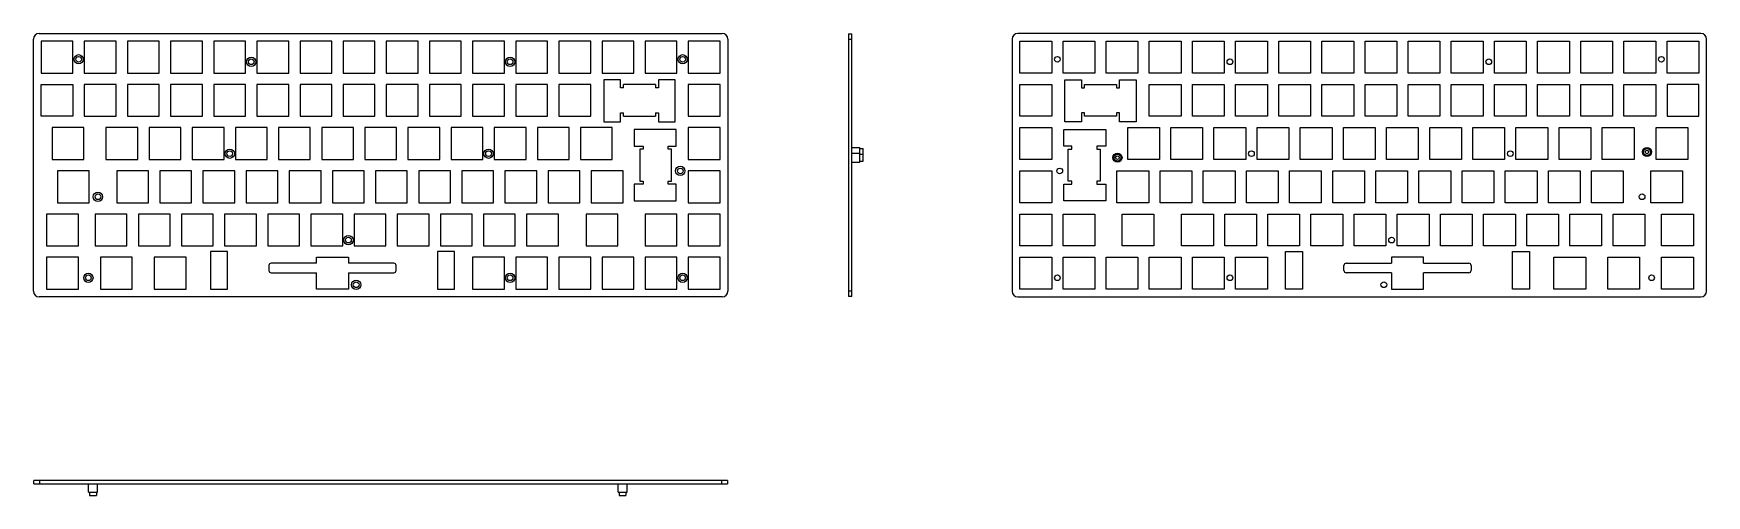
# Model space of a CAD drawing. Header units: millimetres. Extents: x 396 to 1133, y -951 to -748.
import ezdxf

# ---------------------------------------------------------------- set-up
doc = ezdxf.new("R2010")
doc.units = ezdxf.units.MM
doc.header["$LTSCALE"] = 46.255
doc.layers.get('0').update_dxf_attribs({"linetype": 'CONTINUOUS'})

msp = doc.modelspace()

# ---------------------------------------------------------------- linework, layer by layer
at = {"color": 7, "linetype": 'Continuous'}
for p, q in [((396.2, -860.95), (396.2, -750.15)), ((398.7, -747.65), (699.5, -747.65)), ((399.6, -751.05), (399.6, -765.05)), ((413.6, -751.05), (399.6, -751.05)), ((413.6, -765.05), (413.6, -751.05)), ((418.6, -751.05), (418.6, -765.05)), ((432.6, -751.05), (418.6, -751.05)), ((432.6, -765.05), (432.6, -751.05)), ((437.6, -751.05), (437.6, -765.05)), ((451.6, -751.05), (437.6, -751.05)), ((451.6, -765.05), (451.6, -751.05)), ((456.6, -751.05), (456.6, -765.05)), ((470.6, -751.05), (456.6, -751.05)), ((470.6, -765.05), (470.6, -751.05)), ((475.6, -751.05), (475.6, -765.05)), ((489.6, -751.05), (475.6, -751.05)), ((489.6, -765.05), (489.6, -751.05)), ((494.6, -751.05), (494.6, -765.05)), ((508.6, -751.05), (494.6, -751.05)), ((508.6, -765.05), (508.6, -751.05)), ((513.6, -751.05), (513.6, -765.05)), ((527.6, -751.05), (513.6, -751.05)), ((527.6, -765.05), (527.6, -751.05)), ((532.6, -751.05), (532.6, -765.05)), ((546.6, -751.05), (532.6, -751.05)), ((546.6, -765.05), (546.6, -751.05)), ((551.6, -751.05), (551.6, -765.05)), ((565.6, -751.05), (551.6, -751.05)), ((565.6, -765.05), (565.6, -751.05)), ((570.6, -751.05), (570.6, -765.05)), ((584.6, -751.05), (570.6, -751.05)), ((584.6, -765.05), (584.6, -751.05)), ((589.6, -751.05), (589.6, -765.05)), ((603.6, -751.05), (589.6, -751.05)), ((603.6, -765.05), (603.6, -751.05)), ((622.6, -751.05), (608.6, -751.05)), ((608.6, -751.05), (608.6, -765.05)), ((622.6, -765.05), (622.6, -751.05)), ((641.6, -751.05), (627.6, -751.05)), ((627.6, -751.05), (627.6, -765.05)), ((641.6, -765.05), (641.6, -751.05)), ((660.6, -751.05), (646.6, -751.05)), ((646.6, -751.05), (646.6, -765.05)), ((660.6, -765.05), (660.6, -751.05)), ((679.6, -751.05), (665.6, -751.05)), ((665.6, -751.05), (665.6, -765.05)), ((679.6, -765.05), (679.6, -751.05)), ((698.6, -751.05), (684.6, -751.05)), ((684.6, -751.05), (684.6, -765.05)), ((698.6, -765.05), (698.6, -751.05)), ((702, -750.15), (702, -860.95)), ((755.07, -747.85), (755.07, -863.25)), ((755.07, -747.85), (756.57, -747.85)), ((756.57, -863.25), (756.57, -747.85)), ((827.22, -750.15), (827.22, -860.95)), ((1130.52, -747.65), (829.72, -747.65)), ((830.62, -765.05), (830.62, -751.05)), ((830.62, -751.05), (844.62, -751.05)), ((844.62, -751.05), (844.62, -765.05)), ((849.62, -765.05), (849.62, -751.05)), ((849.62, -751.05), (863.62, -751.05)), ((863.62, -751.05), (863.62, -765.05)), ((868.62, -765.05), (868.62, -751.05)), ((868.62, -751.05), (882.62, -751.05)), ((882.62, -751.05), (882.62, -765.05)), ((887.62, -765.05), (887.62, -751.05)), ((887.62, -751.05), (901.62, -751.05)), ((901.62, -751.05), (901.62, -765.05)), ((906.62, -765.05), (906.62, -751.05)), ((906.62, -751.05), (920.62, -751.05)), ((920.62, -751.05), (920.62, -765.05)), ((925.62, -765.05), (925.62, -751.05)), ((925.62, -751.05), (939.62, -751.05)), ((939.62, -751.05), (939.62, -765.05)), ((944.62, -765.05), (944.62, -751.05)), ((944.62, -751.05), (958.62, -751.05)), ((958.62, -751.05), (958.62, -765.05)), ((963.62, -765.05), (963.62, -751.05)), ((963.62, -751.05), (977.62, -751.05)), ((977.62, -751.05), (977.62, -765.05)), ((982.62, -765.05), (982.62, -751.05)), ((982.62, -751.05), (996.62, -751.05)), ((996.62, -751.05), (996.62, -765.05)), ((1001.62, -765.05), (1001.62, -751.05)), ((1001.62, -751.05), (1015.62, -751.05)), ((1015.62, -751.05), (1015.62, -765.05)), ((1020.62, -765.05), (1020.62, -751.05)), ((1020.62, -751.05), (1034.62, -751.05)), ((1034.62, -751.05), (1034.62, -765.05)), ((1039.62, -751.05), (1053.62, -751.05)), ((1039.62, -765.05), (1039.62, -751.05)), ((1053.62, -751.05), (1053.62, -765.05)), ((1058.62, -751.05), (1072.62, -751.05)), ((1058.62, -765.05), (1058.62, -751.05)), ((1072.62, -751.05), (1072.62, -765.05)), ((1077.62, -751.05), (1091.62, -751.05)), ((1077.62, -765.05), (1077.62, -751.05)), ((1091.62, -751.05), (1091.62, -765.05)), ((1096.62, -751.05), (1110.62, -751.05)), ((1096.62, -765.05), (1096.62, -751.05)), ((1110.62, -751.05), (1110.62, -765.05)), ((1115.62, -751.05), (1129.62, -751.05)), ((1115.62, -765.05), (1115.62, -751.05)), ((1129.62, -751.05), (1129.62, -765.05)), ((1133.02, -860.95), (1133.02, -750.15)), ((399.6, -765.05), (413.6, -765.05)), ((418.6, -765.05), (432.6, -765.05)), ((437.6, -765.05), (451.6, -765.05)), ((456.6, -765.05), (470.6, -765.05)), ((475.6, -765.05), (489.6, -765.05)), ((494.6, -765.05), (508.6, -765.05)), ((513.6, -765.05), (527.6, -765.05)), ((532.6, -765.05), (546.6, -765.05)), ((551.6, -765.05), (565.6, -765.05)), ((570.6, -765.05), (584.6, -765.05)), ((589.6, -765.05), (603.6, -765.05)), ((608.6, -765.05), (622.6, -765.05)), ((627.6, -765.05), (641.6, -765.05)), ((646.6, -765.05), (660.6, -765.05)), ((665.6, -765.05), (679.6, -765.05)), ((684.6, -765.05), (698.6, -765.05)), ((844.62, -765.05), (830.62, -765.05)), ((863.62, -765.05), (849.62, -765.05)), ((882.62, -765.05), (868.62, -765.05)), ((901.62, -765.05), (887.62, -765.05)), ((920.62, -765.05), (906.62, -765.05)), ((939.62, -765.05), (925.62, -765.05)), ((958.62, -765.05), (944.62, -765.05)), ((977.62, -765.05), (963.62, -765.05)), ((996.62, -765.05), (982.62, -765.05)), ((1015.62, -765.05), (1001.62, -765.05)), ((1034.62, -765.05), (1020.62, -765.05)), ((1053.62, -765.05), (1039.62, -765.05)), ((1072.62, -765.05), (1058.62, -765.05)), ((1091.62, -765.05), (1077.62, -765.05)), ((1110.62, -765.05), (1096.62, -765.05)), ((1129.62, -765.05), (1115.62, -765.05)), ((399.6, -784.05), (399.6, -770.05)), ((399.6, -770.05), (413.6, -770.05)), ((413.6, -770.05), (413.6, -784.05)), ((418.6, -770.05), (418.6, -784.05)), ((432.6, -770.05), (418.6, -770.05)), ((432.6, -784.05), (432.6, -770.05)), ((437.6, -770.05), (437.6, -784.05)), ((451.6, -770.05), (437.6, -770.05)), ((451.6, -784.05), (451.6, -770.05)), ((456.6, -770.05), (456.6, -784.05)), ((470.6, -770.05), (456.6, -770.05)), ((470.6, -784.05), (470.6, -770.05)), ((475.6, -770.05), (475.6, -784.05)), ((489.6, -770.05), (475.6, -770.05)), ((489.6, -784.05), (489.6, -770.05)), ((494.6, -770.05), (494.6, -784.05)), ((508.6, -770.05), (494.6, -770.05)), ((508.6, -784.05), (508.6, -770.05)), ((513.6, -770.05), (513.6, -784.05)), ((527.6, -770.05), (513.6, -770.05)), ((527.6, -784.05), (527.6, -770.05)), ((532.6, -770.05), (532.6, -784.05)), ((546.6, -770.05), (532.6, -770.05)), ((546.6, -784.05), (546.6, -770.05)), ((551.6, -770.05), (551.6, -784.05)), ((565.6, -770.05), (551.6, -770.05)), ((565.6, -784.05), (565.6, -770.05)), ((570.6, -770.05), (570.6, -784.05)), ((584.6, -770.05), (570.6, -770.05)), ((584.6, -784.05), (584.6, -770.05)), ((589.6, -770.05), (589.6, -784.05)), ((603.6, -770.05), (589.6, -770.05)), ((603.6, -784.05), (603.6, -770.05)), ((622.6, -770.05), (608.6, -770.05)), ((608.6, -770.05), (608.6, -784.05)), ((622.6, -784.05), (622.6, -770.05)), ((641.6, -770.05), (627.6, -770.05)), ((627.6, -770.05), (627.6, -784.05)), ((641.6, -784.05), (641.6, -770.05)), ((654.8, -768.05), (647.4, -768.05)), ((647.4, -768.05), (647.4, -786.55)), ((654.8, -771.55), (654.8, -768.05)), ((656.1, -771.55), (654.8, -771.55)), ((670.1, -770.05), (656.1, -770.05)), ((656.1, -771.55), (656.1, -770.05)), ((670.1, -770.05), (670.1, -771.55)), ((671.4, -771.55), (670.1, -771.55)), ((678.8, -768.05), (671.4, -768.05)), ((671.4, -768.05), (671.4, -771.55)), ((678.8, -786.55), (678.8, -768.05)), ((698.6, -770.05), (684.6, -770.05)), ((684.6, -770.05), (684.6, -784.05)), ((698.6, -784.05), (698.6, -770.05)), ((830.62, -784.05), (830.62, -770.05)), ((830.62, -770.05), (844.62, -770.05)), ((844.62, -770.05), (844.62, -784.05)), ((850.42, -786.55), (850.42, -768.05)), ((850.42, -768.05), (857.82, -768.05)), ((857.82, -768.05), (857.82, -771.55)), ((857.82, -771.55), (859.12, -771.55)), ((859.12, -771.55), (859.12, -770.05)), ((859.12, -770.05), (873.12, -770.05)), ((873.12, -770.05), (873.12, -771.55)), ((873.12, -771.55), (874.42, -771.55)), ((874.42, -771.55), (874.42, -768.05)), ((874.42, -768.05), (881.82, -768.05)), ((881.82, -768.05), (881.82, -786.55)), ((887.62, -784.05), (887.62, -770.05)), ((887.62, -770.05), (901.62, -770.05)), ((901.62, -770.05), (901.62, -784.05)), ((906.62, -784.05), (906.62, -770.05)), ((906.62, -770.05), (920.62, -770.05)), ((920.62, -770.05), (920.62, -784.05)), ((925.62, -784.05), (925.62, -770.05)), ((925.62, -770.05), (939.62, -770.05)), ((939.62, -770.05), (939.62, -784.05)), ((944.62, -784.05), (944.62, -770.05)), ((944.62, -770.05), (958.62, -770.05)), ((958.62, -770.05), (958.62, -784.05)), ((963.62, -784.05), (963.62, -770.05)), ((963.62, -770.05), (977.62, -770.05)), ((977.62, -770.05), (977.62, -784.05)), ((982.62, -784.05), (982.62, -770.05)), ((982.62, -770.05), (996.62, -770.05)), ((996.62, -770.05), (996.62, -784.05)), ((1001.62, -784.05), (1001.62, -770.05)), ((1001.62, -770.05), (1015.62, -770.05)), ((1015.62, -770.05), (1015.62, -784.05)), ((1020.62, -784.05), (1020.62, -770.05)), ((1020.62, -770.05), (1034.62, -770.05)), ((1034.62, -770.05), (1034.62, -784.05)), ((1039.62, -770.05), (1053.62, -770.05)), ((1039.62, -784.05), (1039.62, -770.05)), ((1053.62, -770.05), (1053.62, -784.05)), ((1058.62, -770.05), (1072.62, -770.05)), ((1058.62, -784.05), (1058.62, -770.05)), ((1072.62, -770.05), (1072.62, -784.05)), ((1077.62, -770.05), (1091.62, -770.05)), ((1077.62, -784.05), (1077.62, -770.05)), ((1091.62, -770.05), (1091.62, -784.05)), ((1096.62, -770.05), (1110.62, -770.05)), ((1096.62, -784.05), (1096.62, -770.05)), ((1110.62, -770.05), (1110.62, -784.05)), ((1129.62, -770.05), (1115.62, -770.05)), ((1115.62, -770.05), (1115.62, -784.05)), ((1129.62, -784.05), (1129.62, -770.05)), ((413.6, -784.05), (399.6, -784.05)), ((418.6, -784.05), (432.6, -784.05)), ((437.6, -784.05), (451.6, -784.05)), ((456.6, -784.05), (470.6, -784.05)), ((475.6, -784.05), (489.6, -784.05)), ((494.6, -784.05), (508.6, -784.05)), ((513.6, -784.05), (527.6, -784.05)), ((532.6, -784.05), (546.6, -784.05)), ((551.6, -784.05), (565.6, -784.05)), ((570.6, -784.05), (584.6, -784.05)), ((589.6, -784.05), (603.6, -784.05)), ((608.6, -784.05), (622.6, -784.05)), ((627.6, -784.05), (641.6, -784.05)), ((647.4, -786.55), (654.8, -786.55)), ((654.8, -782.55), (656.1, -782.55)), ((654.8, -786.55), (654.8, -782.55)), ((656.1, -784.05), (656.1, -782.55)), ((656.1, -784.05), (670.1, -784.05)), ((670.1, -782.55), (671.4, -782.55)), ((670.1, -782.55), (670.1, -784.05)), ((671.4, -782.55), (671.4, -786.55)), ((671.4, -786.55), (678.8, -786.55)), ((684.6, -784.05), (698.6, -784.05)), ((844.62, -784.05), (830.62, -784.05)), ((857.82, -786.55), (850.42, -786.55)), ((857.82, -782.55), (857.82, -786.55)), ((859.12, -782.55), (857.82, -782.55)), ((859.12, -784.05), (859.12, -782.55)), ((873.12, -784.05), (859.12, -784.05)), ((873.12, -782.55), (873.12, -784.05)), ((874.42, -782.55), (873.12, -782.55)), ((874.42, -786.55), (874.42, -782.55)), ((881.82, -786.55), (874.42, -786.55)), ((901.62, -784.05), (887.62, -784.05)), ((920.62, -784.05), (906.62, -784.05)), ((939.62, -784.05), (925.62, -784.05)), ((958.62, -784.05), (944.62, -784.05)), ((977.62, -784.05), (963.62, -784.05)), ((996.62, -784.05), (982.62, -784.05)), ((1015.62, -784.05), (1001.62, -784.05)), ((1034.62, -784.05), (1020.62, -784.05)), ((1053.62, -784.05), (1039.62, -784.05)), ((1072.62, -784.05), (1058.62, -784.05)), ((1091.62, -784.05), (1077.62, -784.05)), ((1110.62, -784.05), (1096.62, -784.05)), ((1115.62, -784.05), (1129.62, -784.05)), ((404.37, -789.05), (404.37, -803.05)), ((418.37, -789.05), (404.37, -789.05)), ((418.37, -803.05), (418.37, -789.05)), ((428.13, -789.05), (428.13, -803.05)), ((442.13, -789.05), (428.13, -789.05)), ((442.13, -803.05), (442.13, -789.05)), ((447.13, -789.05), (447.13, -803.05)), ((461.13, -789.05), (447.13, -789.05)), ((461.13, -803.05), (461.13, -789.05)), ((466.13, -789.05), (466.13, -803.05)), ((480.13, -789.05), (466.13, -789.05)), ((480.13, -803.05), (480.13, -789.05)), ((485.13, -789.05), (485.13, -803.05)), ((499.13, -789.05), (485.13, -789.05)), ((499.13, -803.05), (499.13, -789.05)), ((504.13, -789.05), (504.13, -803.05)), ((518.13, -789.05), (504.13, -789.05)), ((518.13, -803.05), (518.13, -789.05)), ((523.13, -789.05), (523.13, -803.05)), ((537.13, -789.05), (523.13, -789.05)), ((537.13, -803.05), (537.13, -789.05)), ((542.13, -789.05), (542.13, -803.05)), ((556.13, -789.05), (542.13, -789.05)), ((556.13, -803.05), (556.13, -789.05)), ((561.13, -789.05), (561.13, -803.05)), ((575.13, -789.05), (561.13, -789.05)), ((575.13, -803.05), (575.13, -789.05)), ((594.13, -789.05), (580.13, -789.05)), ((580.13, -789.05), (580.13, -803.05)), ((594.13, -803.05), (594.13, -789.05)), ((613.13, -789.05), (599.13, -789.05)), ((599.13, -789.05), (599.13, -803.05)), ((613.13, -803.05), (613.13, -789.05)), ((632.13, -789.05), (618.13, -789.05)), ((618.13, -789.05), (618.13, -803.05)), ((632.13, -803.05), (632.13, -789.05)), ((651.13, -789.05), (637.13, -789.05)), ((637.13, -789.05), (637.13, -803.05)), ((651.13, -803.05), (651.13, -789.05)), ((679.26, -789.85), (660.76, -789.85)), ((660.76, -789.85), (660.76, -797.25)), ((679.26, -797.25), (679.26, -789.85)), ((698.6, -789.05), (684.6, -789.05)), ((684.6, -789.05), (684.6, -803.05)), ((698.6, -803.05), (698.6, -789.05)), ((830.62, -803.05), (830.62, -789.05)), ((830.62, -789.05), (844.62, -789.05)), ((844.62, -789.05), (844.62, -803.05)), ((849.95, -797.25), (849.95, -789.85)), ((849.95, -789.85), (868.45, -789.85)), ((868.45, -789.85), (868.45, -797.25)), ((878.09, -803.05), (878.09, -789.05)), ((878.09, -789.05), (892.09, -789.05)), ((892.09, -789.05), (892.09, -803.05)), ((897.09, -803.05), (897.09, -789.05)), ((897.09, -789.05), (911.09, -789.05)), ((911.09, -789.05), (911.09, -803.05)), ((916.09, -803.05), (916.09, -789.05)), ((916.09, -789.05), (930.09, -789.05)), ((930.09, -789.05), (930.09, -803.05)), ((935.09, -803.05), (935.09, -789.05)), ((935.09, -789.05), (949.09, -789.05)), ((949.09, -789.05), (949.09, -803.05)), ((954.09, -803.05), (954.09, -789.05)), ((954.09, -789.05), (968.09, -789.05)), ((968.09, -789.05), (968.09, -803.05)), ((973.09, -803.05), (973.09, -789.05)), ((973.09, -789.05), (987.09, -789.05)), ((987.09, -789.05), (987.09, -803.05)), ((992.09, -803.05), (992.09, -789.05)), ((992.09, -789.05), (1006.09, -789.05)), ((1006.09, -789.05), (1006.09, -803.05)), ((1011.09, -789.05), (1025.09, -789.05)), ((1011.09, -803.05), (1011.09, -789.05)), ((1025.09, -789.05), (1025.09, -803.05)), ((1030.09, -789.05), (1044.09, -789.05)), ((1030.09, -803.05), (1030.09, -789.05)), ((1044.09, -789.05), (1044.09, -803.05)), ((1049.09, -789.05), (1063.09, -789.05)), ((1049.09, -803.05), (1049.09, -789.05)), ((1063.09, -789.05), (1063.09, -803.05)), ((1068.09, -789.05), (1082.09, -789.05)), ((1068.09, -803.05), (1068.09, -789.05)), ((1082.09, -789.05), (1082.09, -803.05)), ((1087.09, -789.05), (1101.09, -789.05)), ((1087.09, -803.05), (1087.09, -789.05)), ((1101.09, -789.05), (1101.09, -803.05)), ((1110.85, -789.05), (1124.85, -789.05)), ((1110.85, -803.05), (1110.85, -789.05)), ((1124.85, -789.05), (1124.85, -803.05)), ((404.37, -803.05), (418.37, -803.05)), ((428.13, -803.05), (442.13, -803.05)), ((447.13, -803.05), (461.13, -803.05)), ((466.13, -803.05), (480.13, -803.05)), ((485.13, -803.05), (499.13, -803.05)), ((504.13, -803.05), (518.13, -803.05)), ((523.13, -803.05), (537.13, -803.05)), ((542.13, -803.05), (556.13, -803.05)), ((561.13, -803.05), (575.13, -803.05)), ((580.13, -803.05), (594.13, -803.05)), ((599.13, -803.05), (613.13, -803.05)), ((618.13, -803.05), (632.13, -803.05)), ((637.13, -803.05), (651.13, -803.05)), ((660.76, -797.25), (664.76, -797.25)), ((664.76, -798.55), (663.26, -798.55)), ((663.26, -798.55), (663.26, -812.55)), ((664.76, -797.25), (664.76, -798.55)), ((675.76, -797.25), (679.26, -797.25)), ((675.76, -798.55), (675.76, -797.25)), ((677.26, -798.55), (675.76, -798.55)), ((677.26, -812.55), (677.26, -798.55)), ((684.6, -803.05), (698.6, -803.05)), ((756.57, -797.75), (760.17, -797.75)), ((756.57, -800.25), (760.17, -800.25)), ((760.17, -804.25), (760.17, -797.75)), ((760.17, -798.25), (761.67, -798.25)), ((760.17, -800.75), (761.67, -800.75)), ((761.67, -803.75), (761.67, -798.25)), ((844.62, -803.05), (830.62, -803.05)), ((853.45, -797.25), (849.95, -797.25)), ((851.95, -812.55), (851.95, -798.55)), ((851.95, -798.55), (853.45, -798.55)), ((853.45, -798.55), (853.45, -797.25)), ((864.45, -797.25), (864.45, -798.55)), ((868.45, -797.25), (864.45, -797.25)), ((864.45, -798.55), (865.95, -798.55)), ((865.95, -798.55), (865.95, -812.55)), ((892.09, -803.05), (878.09, -803.05)), ((911.09, -803.05), (897.09, -803.05)), ((930.09, -803.05), (916.09, -803.05)), ((949.09, -803.05), (935.09, -803.05)), ((968.09, -803.05), (954.09, -803.05)), ((987.09, -803.05), (973.09, -803.05)), ((1006.09, -803.05), (992.09, -803.05)), ((1025.09, -803.05), (1011.09, -803.05)), ((1044.09, -803.05), (1030.09, -803.05)), ((1063.09, -803.05), (1049.09, -803.05)), ((1082.09, -803.05), (1068.09, -803.05)), ((1101.09, -803.05), (1087.09, -803.05)), ((1124.85, -803.05), (1110.85, -803.05)), ((406.75, -808.05), (406.75, -822.05)), ((420.75, -808.05), (406.75, -808.05)), ((420.75, -822.05), (420.75, -808.05)), ((432.85, -808.05), (432.85, -822.05)), ((446.85, -808.05), (432.85, -808.05)), ((446.85, -822.05), (446.85, -808.05)), ((451.85, -808.05), (451.85, -822.05)), ((465.85, -808.05), (451.85, -808.05)), ((465.85, -822.05), (465.85, -808.05)), ((470.85, -808.05), (470.85, -822.05)), ((484.85, -808.05), (470.85, -808.05)), ((484.85, -822.05), (484.85, -808.05)), ((489.85, -808.05), (489.85, -822.05)), ((503.85, -808.05), (489.85, -808.05)), ((503.85, -822.05), (503.85, -808.05)), ((508.85, -808.05), (508.85, -822.05)), ((522.85, -808.05), (508.85, -808.05)), ((522.85, -822.05), (522.85, -808.05)), ((527.85, -808.05), (527.85, -822.05)), ((541.85, -808.05), (527.85, -808.05)), ((541.85, -822.05), (541.85, -808.05)), ((546.85, -808.05), (546.85, -822.05)), ((560.85, -808.05), (546.85, -808.05)), ((560.85, -822.05), (560.85, -808.05)), ((579.85, -808.05), (565.85, -808.05)), ((565.85, -808.05), (565.85, -822.05)), ((579.85, -822.05), (579.85, -808.05)), ((598.85, -808.05), (584.85, -808.05)), ((584.85, -808.05), (584.85, -822.05)), ((598.85, -822.05), (598.85, -808.05)), ((617.85, -808.05), (603.85, -808.05)), ((603.85, -808.05), (603.85, -822.05)), ((617.85, -822.05), (617.85, -808.05)), ((636.85, -808.05), (622.85, -808.05)), ((622.85, -808.05), (622.85, -822.05)), ((636.85, -822.05), (636.85, -808.05)), ((655.85, -808.05), (641.85, -808.05)), ((641.85, -808.05), (641.85, -822.05)), ((655.85, -822.05), (655.85, -808.05)), ((698.6, -808.05), (684.6, -808.05)), ((684.6, -808.05), (684.6, -822.05)), ((698.6, -822.05), (698.6, -808.05)), ((756.57, -804.25), (760.17, -804.25)), ((760.17, -803.75), (761.67, -803.75)), ((830.62, -822.05), (830.62, -808.05)), ((830.62, -808.05), (844.62, -808.05)), ((844.62, -808.05), (844.62, -822.05)), ((873.37, -822.05), (873.37, -808.05)), ((873.37, -808.05), (887.37, -808.05)), ((887.37, -808.05), (887.37, -822.05)), ((892.37, -822.05), (892.37, -808.05)), ((892.37, -808.05), (906.37, -808.05)), ((906.37, -808.05), (906.37, -822.05)), ((911.37, -822.05), (911.37, -808.05)), ((911.37, -808.05), (925.37, -808.05)), ((925.37, -808.05), (925.37, -822.05)), ((930.37, -822.05), (930.37, -808.05)), ((930.37, -808.05), (944.37, -808.05)), ((944.37, -808.05), (944.37, -822.05)), ((949.37, -822.05), (949.37, -808.05)), ((949.37, -808.05), (963.37, -808.05)), ((963.37, -808.05), (963.37, -822.05)), ((968.37, -822.05), (968.37, -808.05)), ((968.37, -808.05), (982.37, -808.05)), ((982.37, -808.05), (982.37, -822.05)), ((987.37, -808.05), (1001.37, -808.05)), ((987.37, -822.05), (987.37, -808.05)), ((1001.37, -808.05), (1001.37, -822.05)), ((1006.37, -808.05), (1020.37, -808.05)), ((1006.37, -822.05), (1006.37, -808.05)), ((1020.37, -808.05), (1020.37, -822.05)), ((1025.37, -808.05), (1039.37, -808.05)), ((1025.37, -822.05), (1025.37, -808.05)), ((1039.37, -808.05), (1039.37, -822.05)), ((1044.37, -808.05), (1058.37, -808.05)), ((1044.37, -822.05), (1044.37, -808.05)), ((1058.37, -808.05), (1058.37, -822.05)), ((1063.37, -808.05), (1077.37, -808.05)), ((1063.37, -822.05), (1063.37, -808.05)), ((1077.37, -808.05), (1077.37, -822.05)), ((1082.37, -808.05), (1096.37, -808.05)), ((1082.37, -822.05), (1082.37, -808.05)), ((1096.37, -808.05), (1096.37, -822.05)), ((1108.47, -808.05), (1122.47, -808.05)), ((1108.47, -822.05), (1108.47, -808.05)), ((1122.47, -808.05), (1122.47, -822.05)), ((664.76, -813.85), (660.76, -813.85)), ((660.76, -813.85), (660.76, -821.25)), ((663.26, -812.55), (664.76, -812.55)), ((664.76, -812.55), (664.76, -813.85)), ((675.76, -812.55), (677.26, -812.55)), ((675.76, -813.85), (675.76, -812.55)), ((679.26, -813.85), (675.76, -813.85)), ((679.26, -821.25), (679.26, -813.85)), ((849.95, -821.25), (849.95, -813.85)), ((849.95, -813.85), (853.45, -813.85)), ((853.45, -812.55), (851.95, -812.55)), ((853.45, -813.85), (853.45, -812.55)), ((864.45, -812.55), (864.45, -813.85)), ((865.95, -812.55), (864.45, -812.55)), ((864.45, -813.85), (868.45, -813.85)), ((868.45, -813.85), (868.45, -821.25)), ((406.75, -822.05), (420.75, -822.05)), ((432.85, -822.05), (446.85, -822.05)), ((451.85, -822.05), (465.85, -822.05)), ((470.85, -822.05), (484.85, -822.05)), ((489.85, -822.05), (503.85, -822.05)), ((508.85, -822.05), (522.85, -822.05)), ((527.85, -822.05), (541.85, -822.05)), ((546.85, -822.05), (560.85, -822.05)), ((565.85, -822.05), (579.85, -822.05)), ((584.85, -822.05), (598.85, -822.05)), ((603.85, -822.05), (617.85, -822.05)), ((622.85, -822.05), (636.85, -822.05)), ((641.85, -822.05), (655.85, -822.05)), ((660.76, -821.25), (679.26, -821.25)), ((684.6, -822.05), (698.6, -822.05)), ((844.62, -822.05), (830.62, -822.05)), ((868.45, -821.25), (849.95, -821.25)), ((887.37, -822.05), (873.37, -822.05)), ((906.37, -822.05), (892.37, -822.05)), ((925.37, -822.05), (911.37, -822.05)), ((944.37, -822.05), (930.37, -822.05)), ((963.37, -822.05), (949.37, -822.05)), ((982.37, -822.05), (968.37, -822.05)), ((1001.37, -822.05), (987.37, -822.05)), ((1020.37, -822.05), (1006.37, -822.05)), ((1039.37, -822.05), (1025.37, -822.05)), ((1058.37, -822.05), (1044.37, -822.05)), ((1077.37, -822.05), (1063.37, -822.05)), ((1096.37, -822.05), (1082.37, -822.05)), ((1122.47, -822.05), (1108.47, -822.05)), ((401.98, -827.05), (401.98, -841.05)), ((415.98, -827.05), (401.98, -827.05)), ((415.98, -841.05), (415.98, -827.05)), ((423.37, -827.05), (423.37, -841.05)), ((437.37, -827.05), (423.37, -827.05)), ((437.37, -841.05), (437.37, -827.05)), ((442.4, -827.05), (442.4, -841.05)), ((456.4, -827.05), (442.4, -827.05)), ((456.4, -841.05), (456.4, -827.05)), ((461.4, -827.05), (461.4, -841.05)), ((475.4, -827.05), (461.4, -827.05)), ((475.4, -841.05), (475.4, -827.05)), ((480.4, -827.05), (480.4, -841.05)), ((494.4, -827.05), (480.4, -827.05)), ((494.4, -841.05), (494.4, -827.05)), ((499.4, -827.05), (499.4, -841.05)), ((513.4, -827.05), (499.4, -827.05)), ((513.4, -841.05), (513.4, -827.05)), ((518.4, -827.05), (518.4, -841.05)), ((532.4, -827.05), (518.4, -827.05)), ((532.4, -841.05), (532.4, -827.05)), ((551.4, -827.05), (537.4, -827.05)), ((537.4, -827.05), (537.4, -841.05)), ((551.4, -841.05), (551.4, -827.05)), ((570.4, -827.05), (556.4, -827.05)), ((556.4, -827.05), (556.4, -841.05)), ((570.4, -841.05), (570.4, -827.05)), ((589.4, -827.05), (575.4, -827.05)), ((575.4, -827.05), (575.4, -841.05)), ((589.4, -841.05), (589.4, -827.05)), ((608.4, -827.05), (594.4, -827.05)), ((594.4, -827.05), (594.4, -841.05)), ((608.4, -841.05), (608.4, -827.05)), ((627.4, -827.05), (613.4, -827.05)), ((613.4, -827.05), (613.4, -841.05)), ((627.4, -841.05), (627.4, -827.05)), ((653.57, -827.05), (639.57, -827.05)), ((639.57, -827.05), (639.57, -841.05)), ((653.57, -841.05), (653.57, -827.05)), ((679.6, -827.05), (665.6, -827.05)), ((665.6, -827.05), (665.6, -841.05)), ((679.6, -841.05), (679.6, -827.05)), ((698.6, -827.05), (684.6, -827.05)), ((684.6, -827.05), (684.6, -841.05)), ((698.6, -841.05), (698.6, -827.05)), ((830.62, -841.05), (830.62, -827.05)), ((830.62, -827.05), (844.62, -827.05)), ((844.62, -827.05), (844.62, -841.05)), ((849.62, -841.05), (849.62, -827.05)), ((849.62, -827.05), (863.62, -827.05)), ((863.62, -827.05), (863.62, -841.05)), ((875.65, -841.05), (875.65, -827.05)), ((875.65, -827.05), (889.65, -827.05)), ((889.65, -827.05), (889.65, -841.05)), ((901.82, -841.05), (901.82, -827.05)), ((901.82, -827.05), (915.82, -827.05)), ((915.82, -827.05), (915.82, -841.05)), ((920.82, -841.05), (920.82, -827.05)), ((920.82, -827.05), (934.82, -827.05)), ((934.82, -827.05), (934.82, -841.05)), ((939.82, -841.05), (939.82, -827.05)), ((939.82, -827.05), (953.82, -827.05)), ((953.82, -827.05), (953.82, -841.05)), ((958.82, -841.05), (958.82, -827.05)), ((958.82, -827.05), (972.82, -827.05)), ((972.82, -827.05), (972.82, -841.05)), ((977.82, -827.05), (991.82, -827.05)), ((977.82, -841.05), (977.82, -827.05)), ((991.82, -827.05), (991.82, -841.05)), ((996.82, -827.05), (1010.82, -827.05)), ((996.82, -841.05), (996.82, -827.05)), ((1010.82, -827.05), (1010.82, -841.05)), ((1015.82, -827.05), (1029.82, -827.05)), ((1015.82, -841.05), (1015.82, -827.05)), ((1029.82, -827.05), (1029.82, -841.05)), ((1034.82, -827.05), (1048.82, -827.05)), ((1034.82, -841.05), (1034.82, -827.05)), ((1048.82, -827.05), (1048.82, -841.05)), ((1053.82, -827.05), (1067.82, -827.05)), ((1053.82, -841.05), (1053.82, -827.05)), ((1067.82, -827.05), (1067.82, -841.05)), ((1072.82, -827.05), (1086.82, -827.05)), ((1072.82, -841.05), (1072.82, -827.05)), ((1086.82, -827.05), (1086.82, -841.05)), ((1091.85, -827.05), (1105.85, -827.05)), ((1091.85, -841.05), (1091.85, -827.05)), ((1105.85, -827.05), (1105.85, -841.05)), ((1113.24, -827.05), (1127.24, -827.05)), ((1113.24, -841.05), (1113.24, -827.05)), ((1127.24, -827.05), (1127.24, -841.05)), ((401.98, -841.05), (415.98, -841.05)), ((401.98, -846.05), (401.98, -860.05)), ((415.98, -846.05), (401.98, -846.05)), ((415.98, -860.05), (415.98, -846.05)), ((423.37, -841.05), (437.37, -841.05)), ((425.69, -846.05), (425.69, -860.05)), ((439.69, -846.05), (425.69, -846.05)), ((439.69, -860.05), (439.69, -846.05)), ((442.4, -841.05), (456.4, -841.05)), ((449.4, -846.05), (449.4, -860.05)), ((463.4, -846.05), (449.4, -846.05)), ((461.4, -841.05), (475.4, -841.05)), ((463.4, -860.05), (463.4, -846.05)), ((474.2, -843.55), (474.2, -860.05)), ((481.6, -843.55), (474.2, -843.55)), ((480.4, -841.05), (494.4, -841.05)), ((481.6, -860.05), (481.6, -843.55)), ((499.4, -841.05), (513.4, -841.05)), ((518.4, -841.05), (532.4, -841.05)), ((520.9, -846.05), (534.9, -846.05)), ((520.9, -848.65), (520.9, -846.05)), ((534.9, -846.05), (534.9, -848.65)), ((537.4, -841.05), (551.4, -841.05)), ((556.4, -841.05), (570.4, -841.05)), ((581.6, -843.55), (574.2, -843.55)), ((574.2, -843.55), (574.2, -860.05)), ((575.4, -841.05), (589.4, -841.05)), ((581.6, -860.05), (581.6, -843.55)), ((603.6, -846.05), (589.6, -846.05)), ((589.6, -846.05), (589.6, -860.05)), ((594.4, -841.05), (608.4, -841.05)), ((603.6, -860.05), (603.6, -846.05)), ((622.6, -846.05), (608.6, -846.05)), ((608.6, -846.05), (608.6, -860.05)), ((613.4, -841.05), (627.4, -841.05)), ((622.6, -860.05), (622.6, -846.05)), ((641.6, -846.05), (627.6, -846.05)), ((627.6, -846.05), (627.6, -860.05)), ((639.57, -841.05), (653.57, -841.05)), ((641.6, -860.05), (641.6, -846.05)), ((660.6, -846.05), (646.6, -846.05)), ((646.6, -846.05), (646.6, -860.05)), ((660.6, -860.05), (660.6, -846.05)), ((665.6, -841.05), (679.6, -841.05)), ((679.6, -846.05), (665.6, -846.05)), ((665.6, -846.05), (665.6, -860.05)), ((679.6, -860.05), (679.6, -846.05)), ((684.6, -841.05), (698.6, -841.05)), ((698.6, -846.05), (684.6, -846.05)), ((684.6, -846.05), (684.6, -860.05)), ((698.6, -860.05), (698.6, -846.05)), ((844.62, -841.05), (830.62, -841.05)), ((830.62, -860.05), (830.62, -846.05)), ((830.62, -846.05), (844.62, -846.05)), ((844.62, -846.05), (844.62, -860.05)), ((863.62, -841.05), (849.62, -841.05)), ((849.62, -860.05), (849.62, -846.05)), ((849.62, -846.05), (863.62, -846.05)), ((863.62, -846.05), (863.62, -860.05)), ((868.62, -860.05), (868.62, -846.05)), ((868.62, -846.05), (882.62, -846.05)), ((889.65, -841.05), (875.65, -841.05)), ((882.62, -846.05), (882.62, -860.05)), ((887.62, -860.05), (887.62, -846.05)), ((887.62, -846.05), (901.62, -846.05)), ((901.62, -846.05), (901.62, -860.05)), ((915.82, -841.05), (901.82, -841.05)), ((906.62, -860.05), (906.62, -846.05)), ((906.62, -846.05), (920.62, -846.05)), ((920.62, -846.05), (920.62, -860.05)), ((934.82, -841.05), (920.82, -841.05)), ((925.62, -860.05), (925.62, -846.05)), ((925.62, -846.05), (939.62, -846.05)), ((939.62, -846.05), (939.62, -860.05)), ((953.82, -841.05), (939.82, -841.05)), ((947.62, -860.05), (947.62, -843.55)), ((947.62, -843.55), (955.02, -843.55)), ((955.02, -843.55), (955.02, -860.05)), ((972.82, -841.05), (958.82, -841.05)), ((991.82, -841.05), (977.82, -841.05)), ((1008.32, -846.05), (994.32, -846.05)), ((994.32, -846.05), (994.32, -848.65)), ((1010.82, -841.05), (996.82, -841.05)), ((1008.32, -848.65), (1008.32, -846.05)), ((1029.82, -841.05), (1015.82, -841.05)), ((1048.82, -841.05), (1034.82, -841.05)), ((1047.62, -843.55), (1055.02, -843.55)), ((1047.62, -860.05), (1047.62, -843.55)), ((1067.82, -841.05), (1053.82, -841.05)), ((1055.02, -843.55), (1055.02, -860.05)), ((1065.82, -846.05), (1079.82, -846.05)), ((1065.82, -860.05), (1065.82, -846.05)), ((1086.82, -841.05), (1072.82, -841.05)), ((1079.82, -846.05), (1079.82, -860.05)), ((1089.53, -846.05), (1103.53, -846.05)), ((1089.53, -860.05), (1089.53, -846.05)), ((1105.85, -841.05), (1091.85, -841.05)), ((1103.53, -846.05), (1103.53, -860.05)), ((1127.24, -841.05), (1113.24, -841.05)), ((1113.24, -846.05), (1127.24, -846.05)), ((1113.24, -860.05), (1113.24, -846.05)), ((1127.24, -846.05), (1127.24, -860.05)), ((499.9, -849.65), (499.9, -851.85)), ((520.9, -848.65), (500.9, -848.65)), ((500.9, -852.85), (520.9, -852.85)), ((520.9, -860.05), (520.9, -852.85)), ((554.9, -848.65), (534.9, -848.65)), ((534.9, -852.85), (554.9, -852.85)), ((534.9, -852.85), (534.9, -860.05)), ((555.9, -851.85), (555.9, -849.65)), ((973.32, -851.85), (973.32, -849.65)), ((974.32, -848.65), (994.32, -848.65)), ((994.32, -852.85), (974.32, -852.85)), ((994.32, -852.85), (994.32, -860.05)), ((1008.32, -848.65), (1028.32, -848.65)), ((1028.32, -852.85), (1008.32, -852.85)), ((1008.32, -860.05), (1008.32, -852.85)), ((1029.32, -849.65), (1029.32, -851.85)), ((401.98, -860.05), (415.98, -860.05)), ((425.69, -860.05), (439.69, -860.05)), ((449.4, -860.05), (463.4, -860.05)), ((474.2, -860.05), (481.6, -860.05)), ((534.9, -860.05), (520.9, -860.05)), ((574.2, -860.05), (581.6, -860.05)), ((589.6, -860.05), (603.6, -860.05)), ((608.6, -860.05), (622.6, -860.05)), ((627.6, -860.05), (641.6, -860.05)), ((646.6, -860.05), (660.6, -860.05)), ((665.6, -860.05), (679.6, -860.05)), ((684.6, -860.05), (698.6, -860.05)), ((844.62, -860.05), (830.62, -860.05)), ((863.62, -860.05), (849.62, -860.05)), ((882.62, -860.05), (868.62, -860.05)), ((901.62, -860.05), (887.62, -860.05)), ((920.62, -860.05), (906.62, -860.05)), ((939.62, -860.05), (925.62, -860.05)), ((955.02, -860.05), (947.62, -860.05)), ((994.32, -860.05), (1008.32, -860.05)), ((1055.02, -860.05), (1047.62, -860.05)), ((1079.82, -860.05), (1065.82, -860.05)), ((1103.53, -860.05), (1089.53, -860.05)), ((1127.24, -860.05), (1113.24, -860.05)), ((699.5, -863.45), (398.7, -863.45)), ((756.57, -863.25), (755.07, -863.25)), ((829.72, -863.45), (1130.52, -863.45)), ((396.4, -945.73), (396.4, -944.23)), ((701.8, -944.23), (396.4, -944.23)), ((396.4, -945.73), (701.8, -945.73)), ((420.42, -949.33), (420.42, -945.73)), ((420.42, -949.33), (424.42, -949.33)), ((420.92, -949.33), (420.92, -950.83)), ((423.92, -949.33), (423.92, -950.83)), ((424.42, -949.33), (424.42, -945.73)), ((653.63, -949.33), (653.63, -945.73)), ((653.63, -949.33), (657.63, -949.33)), ((654.13, -949.33), (654.13, -950.83)), ((657.13, -949.33), (657.13, -950.83)), ((657.63, -949.33), (657.63, -945.73)), ((701.8, -944.23), (701.8, -945.73)), ((420.92, -950.83), (423.92, -950.83)), ((654.13, -950.83), (657.13, -950.83))]:
    msp.add_line(p, q, dxfattribs=at)
at = {"color": 9, "linetype": 'Continuous'}
for p, q in [((756.57, -750.35), (755.07, -750.35)), ((755.07, -860.75), (756.57, -860.75)), ((398.9, -944.23), (398.9, -945.73)), ((699.3, -945.73), (699.3, -944.23))]:
    msp.add_line(p, q, dxfattribs=at)
at = {"color": 7, "linetype": 'Continuous'}
for centre, radius in [((416.1, -759), 2.05), ((416.1, -759), 1.25), ((492.1, -760.1), 2.05), ((492.1, -760.1), 1.25), ((606.1, -760.1), 2.05), ((606.1, -760.1), 1.25), ((682.1, -759), 2.05), ((682.1, -759), 1.25), ((847.12, -759), 1.25), ((923.12, -760.1), 1.25), ((1037.12, -760.1), 1.25), ((1113.12, -759), 1.25), ((482.63, -800.5), 2.05), ((482.63, -800.5), 1.25), ((596.63, -800.5), 2.05), ((596.63, -800.5), 1.25), ((873.59, -802.25), 2), ((873.59, -802.25), 1.5), ((873.59, -802.25), 0.8), ((932.59, -800.5), 1.25), ((1046.59, -800.5), 1.25), ((1106.8, -799.75), 2), ((1106.8, -799.75), 1.5), ((1106.8, -799.75), 0.8), ((681.06, -808.1), 2.05), ((681.06, -808.1), 1.25), ((848.16, -808.1), 1.25), ((424.6, -819.45), 2.05), ((424.6, -819.45), 1.25), ((1104.62, -819.45), 1.25), ((534.9, -838.5), 2.05), ((534.9, -838.5), 1.25), ((994.32, -838.5), 1.25), ((420.38, -855.1), 2.05), ((420.38, -855.1), 1.25), ((606.1, -855.1), 2.05), ((606.1, -855.1), 1.25), ((682.1, -855.1), 2.05), ((682.1, -855.1), 1.25), ((847.12, -855.1), 1.25), ((923.12, -855.1), 1.25), ((1108.84, -855.1), 1.25), ((538.32, -858.15), 2.05), ((538.32, -858.15), 1.25), ((990.9, -858.15), 1.25)]:
    msp.add_circle(centre, radius, dxfattribs=at)
for centre, radius, start, end in [((398.7, -750.15), 2.5, 90, 180), ((699.5, -750.15), 2.5, 0, 90), ((829.72, -750.15), 2.5, 90, 180), ((1130.52, -750.15), 2.5, 0, 90), ((500.9, -849.65), 1, 90, 180), ((500.9, -851.85), 1, 180, 270), ((554.9, -849.65), 1, 0, 90), ((554.9, -851.85), 1, 270, 0), ((974.32, -849.65), 1, 90, 180), ((974.32, -851.85), 1, 180, 270), ((1028.32, -849.65), 1, 0, 90), ((1028.32, -851.85), 1, 270, 0), ((398.7, -860.95), 2.5, 180, 270), ((699.5, -860.95), 2.5, 270, 0), ((829.72, -860.95), 2.5, 180, 270), ((1130.52, -860.95), 2.5, 270, 0)]:
    msp.add_arc(centre, radius, start, end, dxfattribs=at)

doc.saveas('drawing.dxf')
